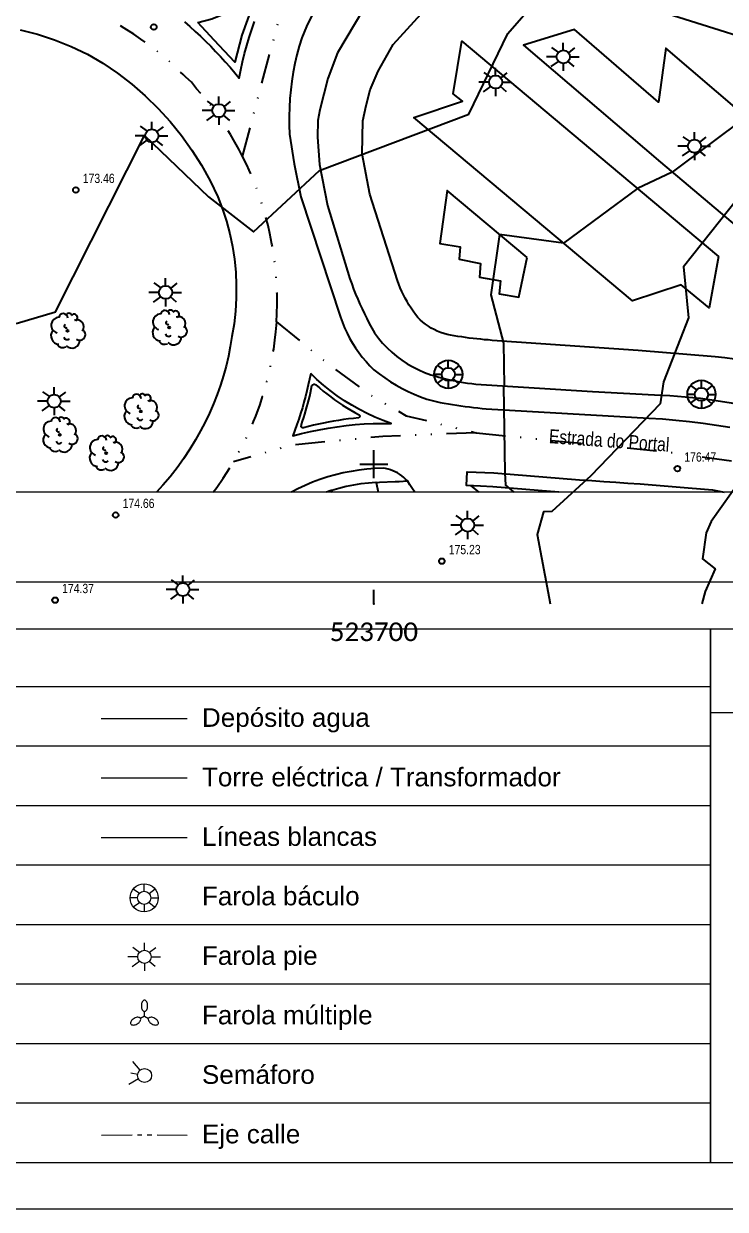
# Model space of a CAD drawing. Header units: metres. Extents: x 523256 to 524015, y 4669220 to 4669814.
# Drawn here: x 523662.4 to 523737.7, y 4669220 to 4669347.3 of the extents above; entities that cross this region are included whole.
import ezdxf
from ezdxf.enums import TextEntityAlignment as Align

# ---------------------------------------------------------------- set-up
doc = ezdxf.new("R2010")
doc.units = ezdxf.units.M
doc.header["$MEASUREMENT"] = 0
doc.header["$PDSIZE"] = -1
doc.linetypes.add('CONTINU', pattern=[0, 0])
doc.linetypes.add('MORSE_D', pattern=[31.75, 12.7, -6.35, 0, -6.35, 0, -6.35])
for name, color, linetype in [('031006 Cota terreno', 9, 'Continuous'), ('032011 Curva cada 1 m', 40, 'Continuous'), ('032015 Curva cada 5 m', 34, 'Continuous'), ('033006 Texto cota terreno', 9, 'Continuous'), ('063001 Texto via urbana', 7, 'Continuous'), ('072001 Borde aglomerado u hormigon', 7, 'Continuous'), ('072004 Bordillo Acera', 1, 'Continuous'), ('082001 Valla Alambrada', 7, 'ALAMBRADA'), ('082002 Muro Tapia', 6, 'Continuous'), ('101001 Arbol', 3, 'Continuous'), ('141001 Farola baculo', 7, 'Continuous'), ('141002 Farola pie', 7, 'Continuous'), ('192008 Linea blanca', 9, 'Continuous'), ('192009 Grandes aparcamientos', 9, 'Continuous'), ('202001 Eje Calle', 254, 'MORSE_D'), ('992007 Cuadricula', 7, 'Continuous'), ('993007 Textos cuadricula', 7, 'Continuous')]:
    doc.layers.add(name, color=color, linetype=linetype)
doc.layers.add('992006 Lineas cajetin', color=7, linetype='Continuous', lineweight=0)
doc.layers.add('993006 Textos cajetin', color=7, linetype='Continuous', lineweight=0)
doc.styles.add('Legend', font='calibri.ttf')
doc.styles.get("Standard").update_dxf_attribs({"font": 'arial.ttf'})
doc.styles.add('Style-Arial', font='arial.ttf')
doc.linetypes.add('ALAMBRADA', pattern='A,3,[131,GEOGRAMA.SHX,S=0.5,R=0,X=0,Y=0],3', length=6)

# ---------------------------------------------------------------- blocks, each defined once
blk = doc.blocks.new('COTAP')
at = {"color": 0}
blk.add_circle((0, 0), 0.3, dxfattribs=at)
blk = doc.blocks.new('FAROLA')
at = {"color": 0}
for p, q in [((0, 0.71), (0, 1.51)), ((-0.71, 0), (-1.79, 0)), ((-1.26, 1.02), (-0.51, 0.49)), ((1.21, 0.98), (0.55, 0.45)), ((0.71, 0), (1.71, 0)), ((-1.3, -1.04), (-0.51, -0.48)), ((0, -0.71), (0, -1.51)), ((1.17, -1.04), (0.51, -0.49))]:
    blk.add_line(p, q, dxfattribs=at)
blk.add_circle((0, 0), 0.71, dxfattribs=at)
blk = doc.blocks.new('ARBOL')
at = {"color": 0}
blk.add_circle((0, 0), 0.0939, dxfattribs=at)
for centre, radius, start, end in [((-0.9, 0.61), 0.852, 92.28, 254.58), ((-0.45, 1.37), 0.48, 359.2878, 173.6078), ((0.16, 1.55), 0.336, 23.1565, 160.4665), ((0.7, 1.41), 0.384, 301.578, 139.328), ((-0.15, 0.51), 0.192, 119.14, 310.56), ((1.05, 0.46), 0.708, 319.8556, 114.7656), ((1.31, -0.4), 0.612, 235.5275, 62.0275), ((-0.89, -0.54), 0.888, 142.64, 266.54), ((-0.06, -0.61), 0.336, 189.64, 323.88), ((0.48, -1), 0.852, 224.67, 0.24), ((-0.48, -1.08), 0.72, 213.78, 295.32)]:
    blk.add_arc(centre, radius, start, end, dxfattribs=at)
blk = doc.blocks.new('FAROLAG')
at = {"color": 0}
for p, q in [((0, 0.71), (0, 1.51)), ((-0.71, 0), (-1.51, 0)), ((-1.17, 0.96), (-0.51, 0.49)), ((1.17, 0.95), (0.55, 0.45)), ((0.71, 0), (1.51, 0)), ((-1.17, -0.95), (-0.51, -0.48)), ((0, -0.71), (0, -1.51)), ((1.13, -1), (0.51, -0.49))]:
    blk.add_line(p, q, dxfattribs=at)
for radius in [1.51, 0.71]:
    blk.add_circle((0, 0), radius, dxfattribs=at)

msp = doc.modelspace()

# ---------------------------------------------------------------- linework, layer by layer
at = {"layer": '032011 Curva cada 1 m'}
for points, elevation in [([(523743.7, 4669351.92), (523744.88, 4669350.32), (523743.36, 4669347.73), (523745.75, 4669341.89), (523745.16, 4669336.02), (523738.92, 4669336.23), (523739.02, 4669328.5), (523733.25, 4669321.18), (523733.78, 4669315.71), (523731.1, 4669308.84), (523730.73, 4669306.46), (523723.29, 4669298.76), (523719.09, 4669294.9), (523718.22, 4669294.88), (523717.52, 4669292.44), (523718.81, 4669285.62), (523718.91442, 4669285)], 176), ([(523661.61, 4669315.09), (523665.82, 4669316.36), (523675.37, 4669335.29), (523682.26, 4669328.68), (523687.06, 4669324.94), (523694.16, 4669331.51), (523710.2, 4669337.59), (523714.38, 4669346.23), (523717.57, 4669349.93)], 174), ([(523756.35, 4669347.51), (523755.35, 4669346.47), (523752.79, 4669344.59), (523754.55, 4669337.44), (523753.66, 4669332.76), (523748.33, 4669332.69), (523749.51, 4669324.4), (523743.29, 4669319.01), (523744.72, 4669309.03), (523743.98, 4669306.69), (523739.45, 4669298.41), (523736.21, 4669293.85), (523735.67, 4669292.63), (523735.26, 4669289.83), (523736.62, 4669288.76), (523735.56, 4669286.33), (523735.21205, 4669285)], 177)]:
    msp.add_lwpolyline(points, dxfattribs=dict(at, elevation=elevation))
at = {"layer": '032015 Curva cada 5 m', "elevation": 175}
for points in [[(523752.59849, 4669366.80038), (523751.85849, 4669365.80038), (523750.27849, 4669363.45038), (523748.71849, 4669358.40038), (523744.35849, 4669354.14038), (523746.73849, 4669351.41038), (523748.65849, 4669342.97038), (523739.95849, 4669337.29038), (523732.01849, 4669331.36038), (523728.28849, 4669329.59038), (523720.34849, 4669323.73038), (523713.49849, 4669324.67038), (523712.56849, 4669318.19038), (523713.90849, 4669312.97038), (523713.97849, 4669308.41038)], [(523713.92849, 4669308.41038), (523714.06849, 4669299.07038), (523714.11849, 4669297.74038), (523715.01074, 4669297.00038)]]:
    msp.add_lwpolyline(points, dxfattribs=at)
at = {"layer": '072001 Borde aglomerado u hormigon', "flags": 128}
msp.add_lwpolyline([(523662.01849, 4669346.62038), (523663.88849, 4669346.15038), (523665.72849, 4669345.56038), (523667.50849, 4669344.85038), (523669.24849, 4669344.03038), (523670.89849, 4669343.04038), (523672.48849, 4669341.96038), (523674.00849, 4669340.79038), (523675.45849, 4669339.53038), (523676.82849, 4669338.19038), (523678.11849, 4669336.77038), (523679.32849, 4669335.28038), (523680.44849, 4669333.72038), (523681.47849, 4669332.09038), (523682.40849, 4669330.41038), (523683.23849, 4669328.68038), (523683.73849, 4669327.39038), (523684.16849, 4669326.07038), (523684.52849, 4669324.72038), (523684.80849, 4669323.36038), (523685.02849, 4669321.99038), (523685.16849, 4669320.61038), (523685.22849, 4669319.22038), (523685.22849, 4669317.83038), (523685.13849, 4669316.44038), (523684.98849, 4669315.06038), (523684.75849, 4669313.69038), (523684.58849, 4669312.63038), (523684.37849, 4669311.58038), (523684.12849, 4669310.53038), (523683.84849, 4669309.50038), (523683.52849, 4669308.47038), (523683.16849, 4669307.46038), (523682.77849, 4669306.46038), (523682.34849, 4669305.48038), (523681.88849, 4669304.51038), (523681.38849, 4669303.56038), (523680.85849, 4669302.62038), (523680.23849, 4669301.59038), (523679.57849, 4669300.58038), (523678.87849, 4669299.60038), (523678.13849, 4669298.65038), (523677.34849, 4669297.74038), (523676.65895, 4669297.00038)], dxfattribs=at)
at = {"layer": '072004 Bordillo Acera', "flags": 128}
for points in [[(523681.09849, 4669347.43038), (523682.59849, 4669347.80038), (523685.16849, 4669348.85038), (523687.19849, 4669349.83038), (523685.80849, 4669346.04038), (523685.08849, 4669343.16038), (523682.85849, 4669345.52038), (523681.09849, 4669347.43038)], [(523693.32849, 4669348.15038), (523692.76849, 4669346.97038), (523692.26849, 4669345.77038), (523691.98849, 4669344.86038), (523691.73849, 4669343.93038), (523691.52849, 4669343.01038), (523691.34849, 4669342.07038), (523691.18849, 4669341.13038), (523691.06849, 4669340.19038), (523690.98849, 4669339.24038), (523690.92849, 4669338.29038), (523690.89849, 4669337.34038), (523690.90849, 4669336.38038), (523690.94849, 4669335.43038), (523691.43849, 4669332.23038), (523692.16849, 4669328.71038), (523696.41849, 4669315.77038), (523696.62849, 4669315.19038), (523696.85849, 4669314.62038), (523697.11849, 4669314.07038), (523697.39849, 4669313.52038), (523697.70849, 4669312.99038), (523698.03849, 4669312.48038), (523698.38849, 4669311.97038), (523698.75849, 4669311.49038), (523699.15849, 4669311.02038), (523699.57849, 4669310.57038), (523700.00849, 4669310.14038), (523700.57849, 4669309.68038), (523701.16849, 4669309.25038), (523701.76849, 4669308.85038), (523702.38849, 4669308.47038), (523703.02849, 4669308.12038), (523703.67849, 4669307.80038), (523704.33849, 4669307.50038), (523705.01849, 4669307.23038), (523705.69849, 4669306.99038), (523706.39849, 4669306.78038), (523707.10849, 4669306.60038), (523707.54849, 4669306.53038), (523707.99849, 4669306.46038), (523708.44849, 4669306.39038), (523708.89849, 4669306.32038), (523709.34849, 4669306.26038), (523709.79849, 4669306.20038), (523710.24849, 4669306.14038), (523710.69849, 4669306.08038), (523711.15849, 4669306.03038), (523711.60849, 4669305.98038), (523712.05849, 4669305.93038), (523729.51849, 4669304.93038), (523730.97849, 4669304.85038), (523732.42849, 4669304.73038), (523733.88849, 4669304.58038), (523735.33849, 4669304.41038), (523736.77849, 4669304.20038), (523738.21849, 4669303.96038)], [(523692.21849, 4669304.26038), (523692.34849, 4669304.63038), (523692.47849, 4669305.01038), (523692.59849, 4669305.38038), (523692.70849, 4669305.76038), (523692.81849, 4669306.14038), (523692.91849, 4669306.52038), (523693.01849, 4669306.90038), (523693.10849, 4669307.28038), (523693.19849, 4669307.67038), (523693.27849, 4669308.05038), (523693.34849, 4669308.44038), (523693.37849, 4669308.47038), (523693.40849, 4669308.50038), (523693.44849, 4669308.52038), (523693.48849, 4669308.54038), (523693.52849, 4669308.56038), (523693.56849, 4669308.57038), (523693.60849, 4669308.57038), (523693.65849, 4669308.57038), (523693.69849, 4669308.56038), (523693.73849, 4669308.54038), (523693.77849, 4669308.52038), (523694.15849, 4669308.18038), (523694.55849, 4669307.85038), (523694.95849, 4669307.53038), (523695.36849, 4669307.21038), (523695.78849, 4669306.91038), (523696.20849, 4669306.62038), (523696.63849, 4669306.33038), (523697.07849, 4669306.06038), (523697.51849, 4669305.79038), (523697.96849, 4669305.54038), (523698.41849, 4669305.30038), (523698.43849, 4669305.27038), (523698.45849, 4669305.24038), (523698.46849, 4669305.20038), (523698.47849, 4669305.17038), (523698.47849, 4669305.13038), (523698.46849, 4669305.09038), (523698.45849, 4669305.06038), (523698.43849, 4669305.03038), (523698.41849, 4669305.00038), (523698.38849, 4669304.98038), (523698.35849, 4669304.96038), (523697.80849, 4669304.91038), (523697.26849, 4669304.85038), (523696.72849, 4669304.78038), (523696.18849, 4669304.70038), (523695.64849, 4669304.61038), (523695.10849, 4669304.52038), (523694.57849, 4669304.41038), (523694.04849, 4669304.30038), (523693.50849, 4669304.18038), (523692.97849, 4669304.05038), (523692.45849, 4669303.91038), (523692.42849, 4669303.91038), (523692.39849, 4669303.90038), (523692.37849, 4669303.90038), (523692.34849, 4669303.91038), (523692.32849, 4669303.91038), (523692.29849, 4669303.92038), (523692.27849, 4669303.93038), (523692.25849, 4669303.95038), (523692.23849, 4669303.97038), (523692.21849, 4669303.99038), (523692.20849, 4669304.01038), (523692.21849, 4669304.26038)], [(523703.59849, 4669298.21038), (523703.40849, 4669298.40038), (523703.19849, 4669298.58038), (523702.98849, 4669298.75038), (523702.75849, 4669298.91038), (523702.52849, 4669299.05038), (523702.28849, 4669299.18038), (523702.03849, 4669299.29038), (523701.77849, 4669299.38038), (523701.51849, 4669299.47038), (523701.24849, 4669299.53038), (523700.97849, 4669299.58038), (523700.11849, 4669299.54038), (523699.25849, 4669299.47038), (523698.39849, 4669299.36038), (523697.54849, 4669299.22038), (523696.69849, 4669299.05038), (523695.86849, 4669298.85038), (523695.03849, 4669298.62038), (523694.20849, 4669298.35038), (523693.39849, 4669298.05038), (523692.60849, 4669297.72038), (523691.81849, 4669297.36038), (523691.16329, 4669297.00038)], [(523719.85498, 4669297.00038), (523712.76849, 4669297.57038), (523711.42849, 4669297.63038), (523709.92849, 4669297.70038), (523709.99849, 4669299.19038), (523712.86849, 4669299.07038), (523722.07849, 4669298.33038), (523723.37849, 4669298.24038), (523724.67849, 4669298.15038), (523725.96849, 4669298.06038), (523727.26849, 4669297.96038), (523728.56849, 4669297.87038), (523729.85849, 4669297.77038), (523731.15849, 4669297.67038), (523732.44849, 4669297.56038), (523733.74849, 4669297.46038), (523735.04849, 4669297.35038), (523736.33849, 4669297.24038), (523737.42849, 4669297.04038), (523737.61632, 4669297.00038)], [(523700.23849, 4669298.04038), (523700.21849, 4669298.04038), (523699.40849, 4669297.97038), (523698.60849, 4669297.88038), (523697.81849, 4669297.75038), (523697.02849, 4669297.59038), (523696.24849, 4669297.40038), (523695.46849, 4669297.18038), (523695.42849, 4669297.17038)], [(523700.23849, 4669298.04038), (523700.58849, 4669298.06038), (523702.29849, 4669298.12038), (523702.69849, 4669298.12038), (523703.59849, 4669298.21038)], [(523700.23849, 4669298.04038), (523700.46431, 4669297.00038)], [(523704.39849, 4669297.00038), (523704.14849, 4669297.35038), (523703.86849, 4669297.77038), (523703.59849, 4669298.21038)], [(523695.42849, 4669297.17038), (523694.91849, 4669297.00038)], [(523695.42849, 4669297.17038), (523695.51858, 4669297.00038)]]:
    msp.add_lwpolyline(points, dxfattribs=at)
at = {"layer": '082001 Valla Alambrada', "flags": 128}
msp.add_lwpolyline([(523816.01849, 4669303.18038), (523815.81849, 4669303.36038), (523806.04849, 4669311.70038), (523795.78849, 4669320.46038), (523786.74849, 4669328.01038), (523779.82849, 4669333.58038), (523773.56849, 4669337.94038), (523768.14849, 4669340.92038), (523761.68849, 4669343.63038), (523752.38849, 4669346.70038), (523719.77849, 4669357.00038), (523716.52849, 4669357.63038), (523715.05849, 4669357.74038), (523713.34849, 4669357.50038), (523711.19849, 4669357.10038), (523708.71849, 4669356.33038), (523704.52849, 4669354.06038), (523701.15849, 4669351.29038), (523698.89849, 4669348.85038), (523696.07849, 4669344.17038), (523695.04849, 4669341.41038), (523694.18849, 4669338.03038), (523693.96849, 4669336.88038), (523693.92849, 4669335.09038), (523694.17849, 4669332.16038), (523695.02849, 4669327.75038), (523697.42849, 4669319.88038), (523697.61849, 4669319.34038), (523697.82849, 4669318.79038), (523698.03849, 4669318.26038), (523698.25849, 4669317.72038), (523698.48849, 4669317.19038), (523698.72849, 4669316.66038), (523698.97849, 4669316.14038), (523699.23849, 4669315.62038), (523699.49849, 4669315.10038), (523699.77849, 4669314.59038), (523700.05849, 4669314.09038), (523700.47849, 4669313.53038), (523700.92849, 4669313.00038), (523701.40849, 4669312.49038), (523701.90849, 4669312.02038), (523702.44849, 4669311.57038), (523703.00849, 4669311.16038), (523703.58849, 4669310.77038), (523704.18849, 4669310.43038), (523704.80849, 4669310.11038), (523705.44849, 4669309.84038), (523706.10849, 4669309.60038), (523706.53849, 4669309.47038), (523706.96849, 4669309.34038), (523707.40849, 4669309.23038), (523707.83849, 4669309.12038), (523708.27849, 4669309.02038), (523708.71849, 4669308.93038), (523709.15849, 4669308.85038), (523709.60849, 4669308.78038), (523710.04849, 4669308.71038), (523710.49849, 4669308.65038), (523710.93849, 4669308.60038), (523723.46849, 4669307.80038), (523730.11849, 4669307.44038), (523731.77849, 4669307.37038), (523733.42849, 4669307.24038), (523735.07849, 4669307.07038), (523736.72849, 4669306.84038), (523738.36849, 4669306.57038), (523739.99849, 4669306.25038), (523741.61849, 4669305.88038), (523743.22849, 4669305.46038), (523744.81849, 4669304.99038), (523746.39849, 4669304.48038), (523747.95849, 4669303.91038), (523748.55849, 4669303.69038), (523748.86849, 4669303.58038), (523749.14849, 4669303.47038), (523749.73849, 4669303.23038), (523750.32849, 4669302.97038), (523750.89849, 4669302.70038), (523751.46849, 4669302.42038), (523752.03849, 4669302.12038), (523752.58849, 4669301.81038), (523753.13849, 4669301.49038), (523753.67849, 4669301.15038), (523754.20849, 4669300.80038), (523755.30849, 4669300.04038), (523756.37849, 4669299.26038), (523757.41849, 4669298.43038), (523758.43849, 4669297.58038), (523759.08366, 4669297.00038)], dxfattribs=at)
at = {"layer": '082002 Muro Tapia', "flags": 128}
msp.add_lwpolyline([(523710.40849, 4669297.68038), (523711.27701, 4669297.00038)], dxfattribs=at)
at = {"layer": '192008 Linea blanca', "flags": 128}
for points in [[(523679.67849, 4669347.49038), (523680.25849, 4669346.98038), (523680.81849, 4669346.46038), (523681.37849, 4669345.94038), (523681.92849, 4669345.40038), (523682.47849, 4669344.86038), (523683.00849, 4669344.31038), (523683.53849, 4669343.75038), (523684.04849, 4669343.18038), (523684.55849, 4669342.60038), (523685.05849, 4669342.02038), (523685.54849, 4669341.43038), (523685.70849, 4669342.32038), (523685.89849, 4669343.20038), (523686.10849, 4669344.08038), (523686.34849, 4669344.95038), (523686.60849, 4669345.82038), (523686.88849, 4669346.67038), (523687.19849, 4669347.52038)], [(523693.21849, 4669309.74038), (523693.08849, 4669309.12038), (523692.95849, 4669308.50038), (523692.80849, 4669307.88038), (523692.65849, 4669307.27038), (523692.48849, 4669306.66038), (523692.31849, 4669306.05038), (523692.12849, 4669305.44038), (523691.93849, 4669304.84038), (523691.73849, 4669304.24038), (523691.51849, 4669303.64038), (523691.29849, 4669303.05038), (523692.23849, 4669303.29038), (523693.18849, 4669303.51038), (523694.13849, 4669303.70038), (523695.08849, 4669303.87038), (523696.04849, 4669304.02038), (523697.00849, 4669304.14038), (523697.97849, 4669304.24038), (523698.94849, 4669304.31038), (523699.91849, 4669304.36038), (523700.88849, 4669304.38038), (523701.85849, 4669304.38038), (523700.97849, 4669304.69038), (523700.11849, 4669305.05038), (523699.26849, 4669305.44038), (523698.43849, 4669305.86038), (523697.62849, 4669306.32038), (523696.83849, 4669306.81038), (523696.05849, 4669307.34038), (523695.31849, 4669307.89038), (523694.58849, 4669308.48038), (523693.88849, 4669309.10038), (523693.21849, 4669309.74038)]]:
    msp.add_lwpolyline(points, dxfattribs=at)
at = {"layer": '192009 Grandes aparcamientos', "flags": 128}
for points in [[(523726.48849, 4669349.99038), (523749.70849, 4669342.64038), (523757.64849, 4669340.16038), (523762.14849, 4669338.57038), (523767.05849, 4669336.40038), (523771.77849, 4669333.73038), (523777.80849, 4669329.57038), (523788.04849, 4669320.94038), (523803.05849, 4669308.26038), (523806.04849, 4669311.70038)], [(523738.69849, 4669311.28038), (523737.67849, 4669311.42038), (523736.63849, 4669311.53038), (523728.37849, 4669312.19038), (523712.68849, 4669313.29038), (523712.27849, 4669313.33038), (523711.86849, 4669313.36038), (523711.46849, 4669313.40038), (523711.05849, 4669313.45038), (523710.64849, 4669313.49038), (523710.23849, 4669313.54038), (523709.83849, 4669313.59038), (523709.42849, 4669313.65038), (523709.01849, 4669313.70038), (523708.61849, 4669313.76038), (523708.20849, 4669313.83038), (523707.84849, 4669313.91038), (523707.49849, 4669314.01038), (523707.14849, 4669314.13038), (523706.80849, 4669314.28038), (523706.47849, 4669314.44038), (523706.15849, 4669314.61038), (523705.84849, 4669314.81038), (523705.54849, 4669315.02038), (523705.25849, 4669315.25038), (523704.97849, 4669315.49038), (523704.71849, 4669315.75038), (523704.46849, 4669316.08038), (523704.21849, 4669316.41038), (523703.98849, 4669316.75038), (523703.76849, 4669317.10038), (523703.55849, 4669317.45038), (523703.35849, 4669317.81038), (523703.16849, 4669318.18038), (523702.99849, 4669318.55038), (523702.82849, 4669318.93038), (523702.67849, 4669319.32038), (523702.54849, 4669319.71038), (523699.56849, 4669329.00038), (523698.75849, 4669333.33038), (523698.81849, 4669336.85038), (523699.15849, 4669338.52038), (523699.58849, 4669340.17038), (523700.44849, 4669342.20038), (523702.07849, 4669345.05038), (523705.06849, 4669348.35038)], [(523757.69849, 4669322.35038), (523739.50849, 4669337.67038), (523731.32849, 4669344.67038), (523730.56849, 4669338.86038), (523721.51849, 4669346.65038), (523716.04849, 4669344.97038), (523730.75849, 4669332.43038), (523746.07849, 4669319.49038), (523754.91849, 4669312.12038), (523765.49849, 4669303.25038), (523766.42849, 4669302.45038), (523772.89989, 4669297.00038)], [(523736.99849, 4669322.30038), (523736.00849, 4669316.78038), (523732.98849, 4669319.25038), (523727.74849, 4669317.53038), (523704.29849, 4669337.20038), (523709.51849, 4669338.97038), (523708.49849, 4669339.77038), (523709.43849, 4669345.42038), (523726.37849, 4669331.19038), (523736.99849, 4669322.30038)], [(523716.46849, 4669322.20038), (523707.84849, 4669329.36038), (523707.08849, 4669323.68038), (523709.26849, 4669323.34038), (523709.16849, 4669322.00038), (523711.42849, 4669321.54038), (523711.33849, 4669320.07038), (523713.58849, 4669319.69038), (523713.44849, 4669318.27038), (523715.56849, 4669317.94038), (523716.46849, 4669322.20038)]]:
    msp.add_lwpolyline(points, dxfattribs=at)
at = {"layer": '202001 Eje Calle', "ltscale": 0.25, "flags": 128}
for points in [[(523685.90849, 4669333.03038), (523687.74553, 4669340.05584), (523690.084, 4669348.65275), (523693.25756, 4669354.41182), (523696.51464, 4669358.25121), (523705.03321, 4669363.92683), (523710.39308, 4669365.64071)], [(523685.90849, 4669333.03038), (523685.48849, 4669333.83038), (523685.08849, 4669334.56038), (523684.59849, 4669335.38038), (523684.20849, 4669336.01038), (523683.77849, 4669336.67038), (523683.32849, 4669337.32038), (523682.81849, 4669338.10038), (523682.11849, 4669338.93038), (523681.58849, 4669339.58038), (523680.96849, 4669340.29038), (523680.40849, 4669340.99038), (523679.79849, 4669341.56038), (523679.50849, 4669341.82038), (523678.91849, 4669342.42038), (523678.49849, 4669342.81038), (523677.95849, 4669343.29038), (523677.50849, 4669343.69038), (523677.02849, 4669344.09038), (523676.47849, 4669344.53038), (523675.66849, 4669345.14038), (523674.96849, 4669345.64038), (523674.22849, 4669346.15038), (523673.18849, 4669346.81038), (523672.22849, 4669347.38038)], [(523689.52849, 4669315.26038), (523689.57849, 4669316.12038), (523689.59849, 4669317.20038), (523689.59849, 4669318.32038), (523689.53849, 4669319.66038), (523689.44849, 4669320.77038), (523689.32849, 4669321.90038), (523689.18849, 4669322.84038), (523689.05849, 4669323.62038), (523688.82849, 4669324.77038), (523688.63849, 4669325.61038), (523688.35849, 4669326.69038), (523688.05849, 4669327.72038), (523687.66849, 4669328.90038), (523687.38849, 4669329.66038), (523686.90849, 4669330.87038), (523686.60849, 4669331.56038), (523686.34849, 4669332.13038), (523685.90849, 4669333.03038)], [(523689.52849, 4669315.26038), (523689.43849, 4669314.22038), (523689.33849, 4669313.31038), (523689.20849, 4669312.33038), (523689.14849, 4669312.00038), (523688.98849, 4669311.07038), (523688.79849, 4669310.15038), (523688.48849, 4669308.87038), (523688.25849, 4669308.04038), (523688.01849, 4669307.25038), (523687.73849, 4669306.40038), (523687.27849, 4669305.15038), (523687.04849, 4669304.56038), (523686.46849, 4669303.22038), (523686.08849, 4669302.42038), (523685.46849, 4669301.23038), (523684.92849, 4669300.26038)], [(523689.52849, 4669315.26038), (523695.30326, 4669310.60132), (523699.38645, 4669307.57368), (523703.46963, 4669305.20422), (523710.97747, 4669303.3613)], [(523710.97747, 4669303.3613), (523700.96703, 4669302.96638), (523691.15421, 4669302.04494), (523684.92849, 4669300.26038)], [(523710.97747, 4669303.3613), (523730.77849, 4669301.39038), (523731.12849, 4669301.37038), (523739.73849, 4669300.17038), (523744.50849, 4669298.88038), (523748.58475, 4669297.00038)], [(523682.7601, 4669297.00038), (523683.13849, 4669297.51038), (523683.82849, 4669298.50038), (523684.53849, 4669299.60038), (523684.92849, 4669300.26038)]]:
    msp.add_lwpolyline(points, dxfattribs=at)
at = {"layer": '992006 Lineas cajetin'}
for p, q in [((523736.14547, 4669276.10377), (523351.55947, 4669276.10377)), ((523736.14547, 4669273.31977), (523828.64547, 4669273.31977)), ((523736.14547, 4669269.71577), (523351.55947, 4669269.71577)), ((523736.14547, 4669263.32777), (523351.55947, 4669263.32777)), ((523736.14547, 4669256.93977), (523351.55947, 4669256.93977)), ((523736.14547, 4669250.55177), (523351.55947, 4669250.55177)), ((523736.14547, 4669244.16377), (523351.55947, 4669244.16377)), ((523736.14547, 4669237.77577), (523351.55947, 4669237.77577)), ((523736.14547, 4669231.38777), (523351.55947, 4669231.38777))]:
    msp.add_line(p, q, dxfattribs=at)
at = {"layer": '992006 Lineas cajetin', "color": 7}
for p, q in [((523674.16755, 4669254.39236), (523674.8266, 4669253.92663)), ((523675.3366, 4669254.14663), (523675.3366, 4669254.94663)), ((523676.51006, 4669254.38695), (523675.88916, 4669253.88247)), ((523674.6266, 4669253.43663), (523673.8266, 4669253.43663)), ((523674.16313, 4669252.48633), (523674.8266, 4669252.95663)), ((523676.46396, 4669252.43207), (523675.84789, 4669252.94401)), ((523676.0466, 4669253.43663), (523676.8466, 4669253.43663)), ((523675.3366, 4669252.72663), (523675.3366, 4669251.92663)), ((523674.1051, 4669248.13021), (523674.8551, 4669247.60021)), ((523675.3651, 4669247.82021), (523675.3651, 4669248.62021)), ((523676.5751, 4669248.09021), (523675.91767, 4669247.55605)), ((523674.6551, 4669247.11021), (523673.5751, 4669247.11021)), ((523674.0651, 4669246.07021), (523674.8551, 4669246.63021)), ((523676.5351, 4669246.07021), (523675.8764, 4669246.61759)), ((523676.0751, 4669247.11021), (523677.0751, 4669247.11021)), ((523675.3651, 4669246.40021), (523675.3651, 4669245.60021)), ((523675.37346, 4669240.75175), (523674.94045, 4669240.50175)), ((523675.37346, 4669240.75175), (523675.37346, 4669241.25175)), ((523675.37346, 4669240.75175), (523675.80647, 4669240.50175)), ((523674.89225, 4669234.94179), (523674.1157, 4669235.85627)), ((523674.72992, 4669233.99562), (523673.69297, 4669233.39227)), ((523674.64184, 4669234.4876), (523673.92236, 4669234.61103))]:
    msp.add_line(p, q, dxfattribs=at)
at = {"layer": '992006 Lineas cajetin'}
for points in [[(523256.09698, 4669814.00077), (524015.09698, 4669814.00077), (524015.09698, 4669220.0041), (523256.09698, 4669220.0041)], [(523275.09038, 4669809.00077), (524010.09698, 4669809.00077), (524010.09698, 4669287.31977), (523275.09038, 4669287.31977)], [(523275.09698, 4669282.31977), (524010.09698, 4669282.31977), (524010.09698, 4669225.00177), (523275.09698, 4669225.00177)]]:
    msp.add_lwpolyline(points, close=True, dxfattribs=at)
msp.add_lwpolyline([(523992.54849, 4669297.00038), (523292.54849, 4669297.00038)], dxfattribs=at)
at = {"layer": '992006 Lineas cajetin', "extrusion": (0, 0, -1)}
for points in [[(-523736.14547, 4669225.00077), (-523736.14547, 4669282.31977)], [(-523736.14547, 4669282.31877), (-523736.14547, 4669224.99977)]]:
    msp.add_lwpolyline(points, dxfattribs=at)
at = {"layer": '992006 Lineas cajetin', "color": 4, "linetype": 'CONTINU', "extrusion": (0, 0, -1)}
msp.add_lwpolyline([(-523670.73239, 4669272.70257), (-523674.96032, 4669272.70257), (-523679.94355, 4669272.69402)], dxfattribs=at)
at = {"layer": '992006 Lineas cajetin', "color": 1, "linetype": 'CONTINU', "extrusion": (0, 0, -1)}
msp.add_lwpolyline([(-523670.73239, 4669266.31457), (-523674.96032, 4669266.31457), (-523679.94355, 4669266.30602)], dxfattribs=at)
at = {"layer": '992006 Lineas cajetin', "color": 9, "linetype": 'CONTINU', "extrusion": (0, 0, -1)}
msp.add_lwpolyline([(-523670.73239, 4669259.92657), (-523674.96032, 4669259.92657), (-523679.94355, 4669259.91802)], dxfattribs=at)
at = {"layer": '992006 Lineas cajetin', "color": 7, "flags": 128}
for points in [[(523675.37346, 4669241.25175, 0.159986001), (523675.49051, 4669241.29019, 0.106322129), (523675.61165, 4669241.42709, 0.071005885), (523675.68264, 4669241.60969, 0.057308985), (523675.71032, 4669241.85041, 0.057308985), (523675.68264, 4669242.09113, 0.071005885), (523675.61165, 4669242.27373, 0.106322129), (523675.49051, 4669242.41063, 0.159986001), (523675.37346, 4669242.44907, 0.159986001), (523675.2564, 4669242.41063, 0.106322129), (523675.13526, 4669242.27373, 0.071005885), (523675.06428, 4669242.09113, 0.057308985), (523675.0366, 4669241.85041, 0.057308985), (523675.06428, 4669241.60969, 0.071005885), (523675.13526, 4669241.42709, 0.106322129), (523675.2564, 4669241.29019, 0.159986001), (523675.37346, 4669241.25175)], [(523674.94045, 4669240.50175, 0.159986001), (523674.84863, 4669240.5839, 0.106322129), (523674.66949, 4669240.62036, 0.071005885), (523674.47587, 4669240.59053, 0.057308985), (523674.25356, 4669240.49415, 0.057308985), (523674.05893, 4669240.34981, 0.071005885), (523673.93629, 4669240.19704, 0.106322129), (523673.87829, 4669240.02368, 0.159986001), (523673.90353, 4669239.90309, 0.159986001), (523673.99535, 4669239.82093, 0.106322129), (523674.17448, 4669239.78447, 0.071005885), (523674.36811, 4669239.8143, 0.057308985), (523674.59042, 4669239.91069, 0.057308985), (523674.78505, 4669240.05502, 0.071005885), (523674.90769, 4669240.20779, 0.106322129), (523674.96568, 4669240.38116, 0.159986001), (523674.94045, 4669240.50175)], [(523675.80647, 4669240.50175, 0.159986001), (523675.78123, 4669240.38116, 0.106322129), (523675.83922, 4669240.20779, 0.071005885), (523675.96187, 4669240.05502, 0.057308985), (523676.1565, 4669239.91069, 0.057308985), (523676.37881, 4669239.8143, 0.071005885), (523676.57243, 4669239.78447, 0.106322129), (523676.75157, 4669239.82093, 0.159986001), (523676.84338, 4669239.90309, 0.159986001), (523676.86862, 4669240.02368, 0.106322129), (523676.81063, 4669240.19704, 0.071005885), (523676.68799, 4669240.34981, 0.057308985), (523676.49336, 4669240.49415, 0.057308985), (523676.27105, 4669240.59053, 0.071005885), (523676.07742, 4669240.62036, 0.106322129), (523675.89829, 4669240.5839, 0.159986001), (523675.80647, 4669240.50175)]]:
    msp.add_lwpolyline(points, format="xyb", close=True, dxfattribs=at)
at = {"layer": '992006 Lineas cajetin', "color": 254, "extrusion": (0, 0, -1), "flags": 128}
for points in [[(-523670.7541, 4669227.97802), (-523674.05194, 4669227.98657)], [(-523674.61754, 4669227.98657), (-523675.10234, 4669227.98657)], [(-523675.66794, 4669227.98657), (-523676.15274, 4669227.98657)], [(-523676.71834, 4669227.98657), (-523679.94355, 4669227.97802)]]:
    msp.add_lwpolyline(points, dxfattribs=at)
at = {"layer": '992006 Lineas cajetin', "color": 7}
for centre, radius in [((523675.3366, 4669253.43663), 1.51), ((523675.3366, 4669253.43663), 0.71), ((523675.3651, 4669247.11021), 0.71), ((523675.38274, 4669234.37063), 0.75)]:
    msp.add_circle(centre, radius, dxfattribs=at)
at = {"layer": '992007 Cuadricula'}
for points in [[(523700, 4669298.5), (523700, 4669301.5)], [(523698.5, 4669300), (523701.5, 4669300)], [(523700, 4669285), (523700, 4669286.5)]]:
    msp.add_lwpolyline(points, dxfattribs=at)
at = {"layer": '993007 Textos cuadricula'}
msp.add_point((523700, 4669285), dxfattribs=at)

# ---------------------------------------------------------------- block references
at = {"layer": '031006 Cota terreno'}
for p in [(523676.37, 4669346.93, 173.31), (523668, 4669329.43, 173.46), (523732.58, 4669299.52, 176.47), (523672.28, 4669294.54, 174.66), (523707.29, 4669289.58, 175.23), (523665.78, 4669285.4, 174.37)]:
    msp.add_blockref('COTAP', p, dxfattribs=at)
at = {"layer": '101001 Arbol'}
for p in [(523678.01849, 4669314.66038), (523667.10849, 4669314.31038), (523674.97849, 4669305.66038), (523666.27849, 4669303.15038), (523671.25849, 4669301.18038)]:
    msp.add_blockref('ARBOL', p, dxfattribs=at)
at = {"layer": '141001 Farola baculo'}
for p in [(523707.98849, 4669309.64038), (523735.15849, 4669307.49038)]:
    msp.add_blockref('FAROLAG', p, dxfattribs=at)
at = {"layer": '141002 Farola pie'}
for p in [(523720.33, 4669343.72), (523713.07, 4669341.02), (523683.36, 4669337.95), (523676.16, 4669335.25), (523734.42, 4669334.13), (523677.64, 4669318.44), (523665.68, 4669306.76), (523710.06, 4669293.46), (523679.49, 4669286.55)]:
    msp.add_blockref('FAROLA', p, dxfattribs=at)

# ---------------------------------------------------------------- texts
at = {"layer": '033006 Texto cota terreno', "width": 0.8}
for s, p in [('173.46', (523668.75, 4669330.18, 173.46)), ('176.47', (523733.33, 4669300.27, 176.47)), ('174.66', (523673.03, 4669295.29, 174.66)), ('175.23', (523708.04, 4669290.33, 175.23)), ('174.37', (523666.53, 4669286.15, 174.37))]:
    msp.add_text(s, height=1, dxfattribs=at).set_placement(p)
at = {"layer": '063001 Texto via urbana', "width": 0.8}
msp.add_text('Estrada do Portal', height=1.5, rotation=355.892417, dxfattribs=at).set_placement((523718.74616, 4669302.2631))
at = {"layer": '993006 Textos cajetin', "style": 'Style-Arial'}
for s, p in [('Depósito agua', (523681.54228, 4669271.79853)), ('Torre eléctrica / Transformador', (523681.54228, 4669265.41053)), ('Líneas blancas', (523681.54228, 4669259.02253)), ('Farola báculo', (523681.54228, 4669252.63453)), ('Farola pie', (523681.54228, 4669246.24653)), ('Farola múltiple', (523681.54228, 4669239.85853)), ('Semáforo', (523681.54228, 4669233.47053)), ('Eje calle', (523681.54228, 4669227.08253))]:
    msp.add_text(s, height=2, dxfattribs=at).set_placement(p)
at = {"layer": '993007 Textos cuadricula', "style": 'Legend'}
msp.add_text('523700', height=2, dxfattribs=at).set_placement((523700, 4669281), align=Align.CENTER)

doc.saveas('drawing.dxf')
